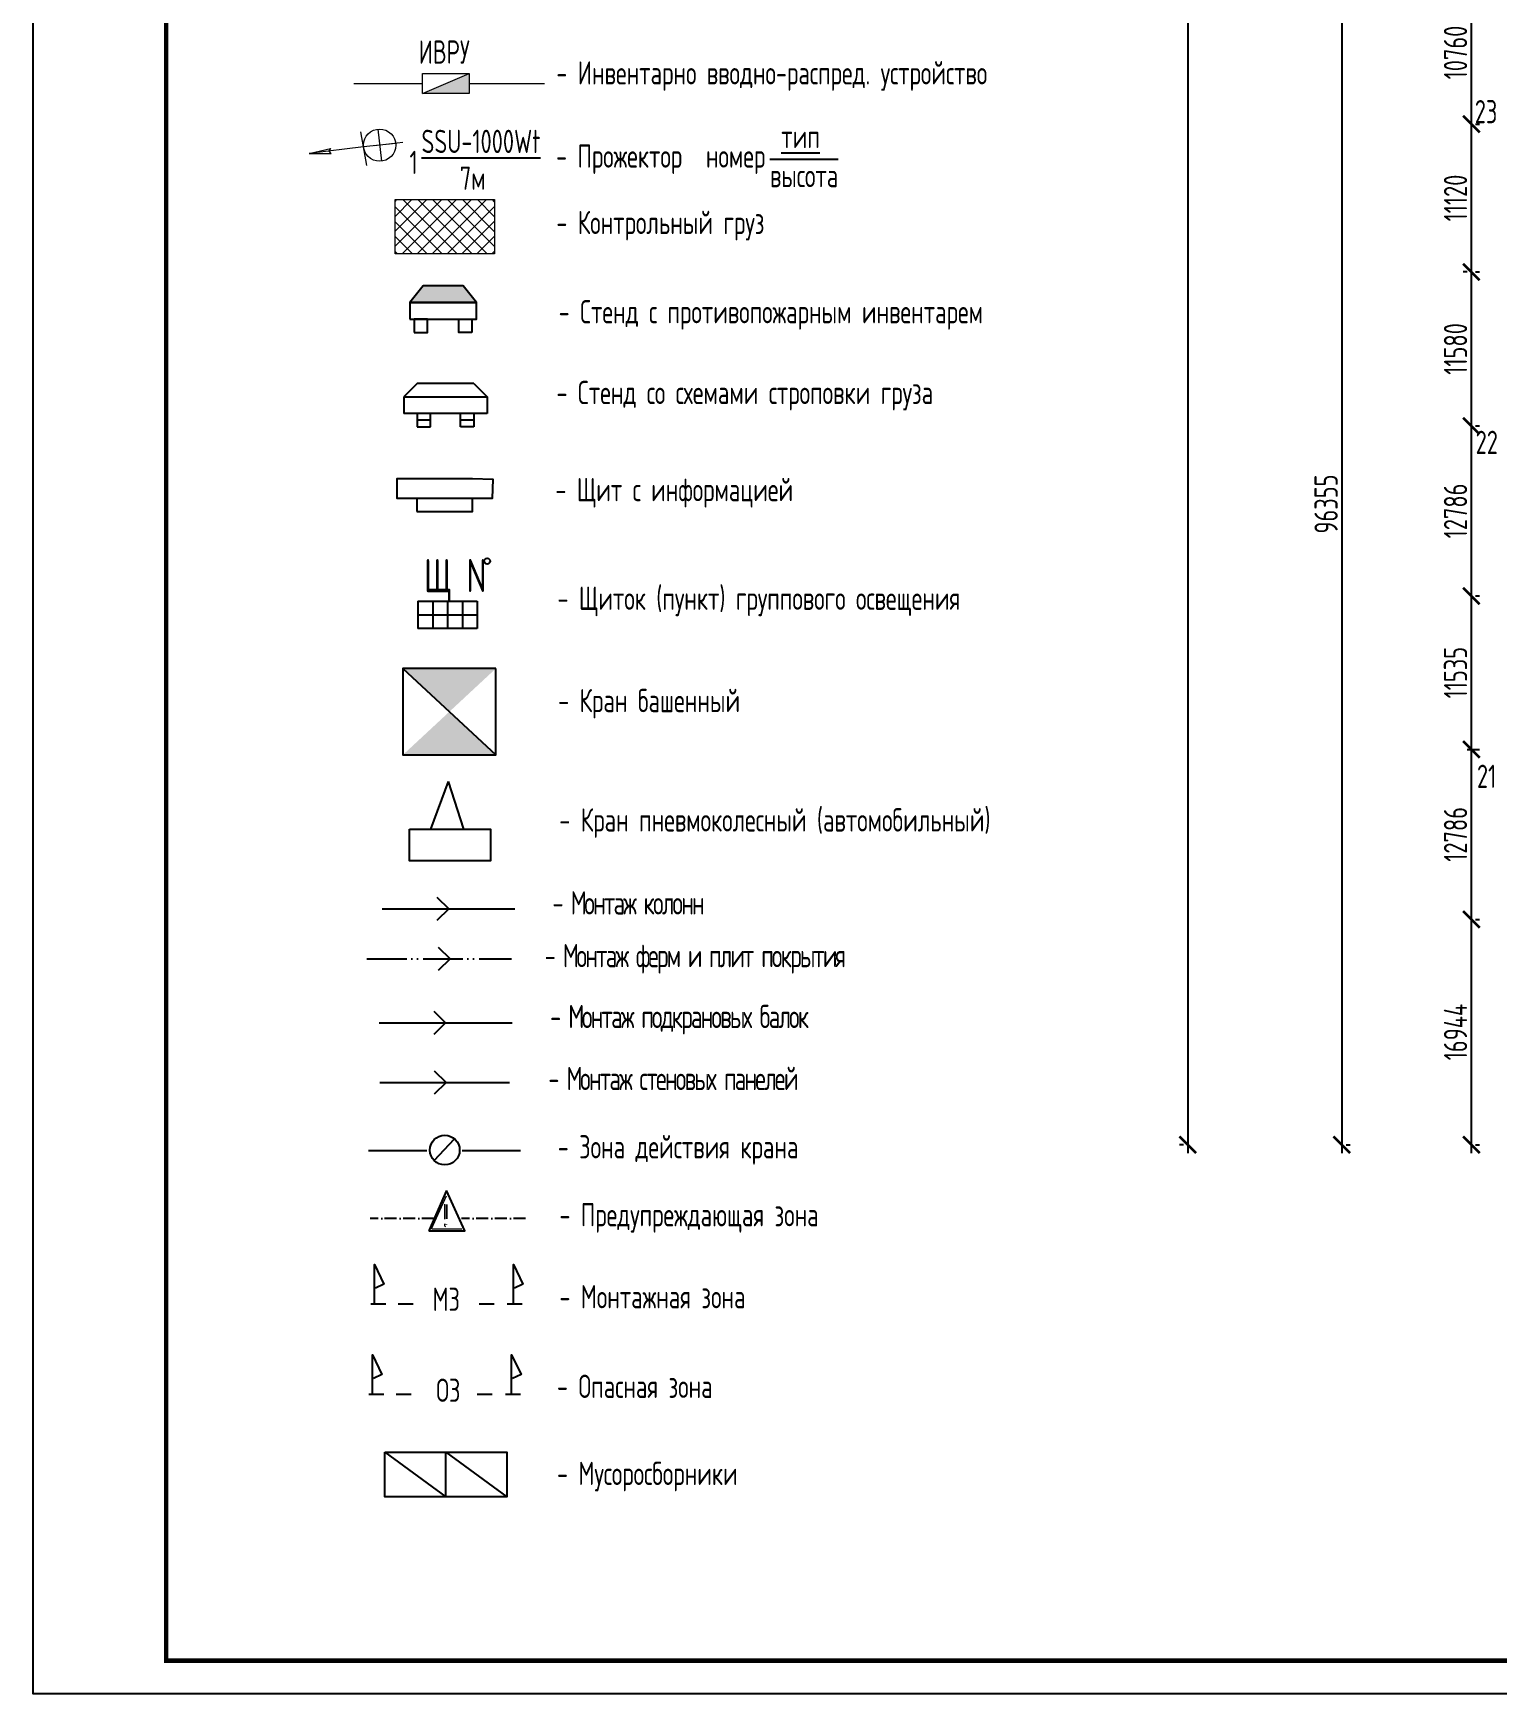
# Paper-space layout 'СГП' of a CAD drawing. Header units: millimetres. Extents: x 1 to 2190, y 0 to 1001.
# Drawn here: x 0.9 to 221.1, y 0.1 to 249.8 of the extents above; entities that cross this region are included whole.
import ezdxf

# ---------------------------------------------------------------- set-up
doc = ezdxf.new("R2010")
doc.units = ezdxf.units.MM
doc.header["$LTSCALE"] = 0.5
doc.linetypes.add('ACAD_ISO05W100', pattern=[33, 24, -3, 0, -3, 0, -3])
doc.linetypes.add('ACAD_ISO10W100', pattern=[18, 12, -3, 0, -3])
for name, color, linetype, lineweight in [('ЛИНИИ_01', 7, 'Continuous', 9), ('ТОЛСТЫЕ', 1, 'Continuous', 50), ('ТОНКИЕе', 7, 'Continuous', 25), ('чертеж', 250, 'Continuous', 5), ('Я Тонкая', 2, 'Continuous', 15)]:
    doc.layers.add(name, color=color, linetype=linetype, lineweight=lineweight)
for name, color, linetype in [('освещение', 42, 'Continuous'), ('размеры', 7, 'Continuous'), ('текст', 7, 'Continuous'), ('тонкие', 7, 'Continuous')]:
    doc.layers.add(name, color=color, linetype=linetype)
doc.styles.add('Наклонный', font='isocpeur.ttf', dxfattribs={"width": 0.7, "height": 3.5})
doc.styles.add('прямой', font='isocpeur.ttf', dxfattribs={"width": 0.7, "height": 3})
doc.linetypes.add('119-1 Кабель высоковольтный подземный', pattern='A,8,-2,[31,Russia-GOST_Topo.shx,S=0.15,R=180,X=0,Y=0],1,[31,Russia-GOST_Topo.shx,S=0.1,R=180,X=0,Y=0],6,[31,Russia-GOST_Topo.shx,S=0.1,R=0,X=0,Y=0],1,[31,Russia-GOST_Topo.shx,S=0.15,R=0,X=0,Y=0],-2', length=20)
doc.dimstyles.new('СТРОИТЕЛЬНЫЙ', dxfattribs={"dimtxt": 3.5, "dimasz": 2.5, "dimexe": 1.25, "dimexo": 0.625, "dimtad": 1, "dimdec": 0, "dimlfac": 500, "dimdsep": 46, "dimtxsty": 'Наклонный', "dimblk1": 'ARCHTICK', "dimblk2": 'ARCHTICK', "dimsah": 1, "dimcen": 0, "dimdle": 1.25, "dimadec": 0, "dimazin": 0, "dimtfac": 0.75, "dimtdec": 0, "dimtmove": 0, "dimatfit": 3, "dimldrblk": 'ARCHTICK', "dimfxl": 1, "dimtolj": 1, "dimtzin": 0, "dimarcsym": 0})

# ---------------------------------------------------------------- blocks, each defined once
blk = doc.blocks.new('_ArchTick')
at = {"color": 0, "linetype": 'ByBlock', "const_width": 0.15}
blk.add_lwpolyline([(-0.5, -0.5), (0.5, 0.5)], dxfattribs=at)
blk = doc.blocks.new('*D870')
at = {"layer": 'Defpoints', "color": 0, "transparency": 16777216}
for p in [(217.24, 116.54), (217.24, 116.54), (217.24, 82.65)]:
    blk.add_point(p, dxfattribs=at)
at = {"layer": 'размеры', "color": 0, "lineweight": -2, "transparency": 16777216}
for p, q in [((217.24, 81.4), (217.24, 117.79)), ((217.86, 116.54), (218.49, 116.54)), ((217.86, 82.65), (218.49, 82.65))]:
    blk.add_line(p, q, dxfattribs=at)
at = {"layer": 'размеры', "color": 0, "lineweight": -2, "transparency": 16777216, "xscale": 2.5, "yscale": 2.5, "zscale": 2.5}
for p, rotation in [((217.24, 116.54), 90), ((217.24, 82.65), 270)]:
    blk.add_blockref('_ArchTick', p, dxfattribs=dict(at, rotation=rotation))
at = {"layer": 'размеры', "color": 0, "transparency": 16777216, "insert": (214.86, 99.6), "char_height": 3.5, "attachment_point": 5, "rotation": 90, "style": 'Наклонный'}
blk.add_mtext('\\A1;16944', dxfattribs=at)
blk = doc.blocks.new('*D871')
at = {"layer": 'Defpoints', "color": 0, "transparency": 16777216}
for p in [(215.99, 142.11), (217.24, 142.11), (217.24, 116.54)]:
    blk.add_point(p, dxfattribs=at)
at = {"layer": 'размеры', "color": 0, "lineweight": -2, "transparency": 16777216}
for p, q in [((217.24, 115.29), (217.24, 143.36)), ((216.61, 142.11), (218.49, 142.11)), ((217.86, 116.54), (218.49, 116.54))]:
    blk.add_line(p, q, dxfattribs=at)
at = {"layer": 'размеры', "color": 0, "lineweight": -2, "transparency": 16777216, "xscale": 2.5, "yscale": 2.5, "zscale": 2.5}
for p, rotation in [((217.24, 142.11), 90), ((217.24, 116.54), 270)]:
    blk.add_blockref('_ArchTick', p, dxfattribs=dict(at, rotation=rotation))
at = {"layer": 'размеры', "color": 0, "transparency": 16777216, "insert": (214.86, 129.33), "char_height": 3.5, "attachment_point": 5, "rotation": 90, "style": 'Наклонный'}
blk.add_mtext('\\A1;12786', dxfattribs=at)
blk = doc.blocks.new('*D872')
at = {"layer": 'Defpoints', "color": 0, "transparency": 16777216}
for p in [(217.24, 165.18), (217.24, 165.18), (215.99, 142.11)]:
    blk.add_point(p, dxfattribs=at)
at = {"layer": 'размеры', "color": 0, "lineweight": -2, "transparency": 16777216}
for p, q in [((217.24, 140.86), (217.24, 166.43)), ((217.86, 165.18), (218.49, 165.18)), ((216.61, 142.11), (218.49, 142.11))]:
    blk.add_line(p, q, dxfattribs=at)
at = {"layer": 'размеры', "color": 0, "lineweight": -2, "transparency": 16777216, "xscale": 2.5, "yscale": 2.5, "zscale": 2.5}
for p, rotation in [((217.24, 165.18), 90), ((217.24, 142.11), 270)]:
    blk.add_blockref('_ArchTick', p, dxfattribs=dict(at, rotation=rotation))
at = {"layer": 'размеры', "color": 0, "transparency": 16777216, "insert": (214.86, 153.65), "char_height": 3.5, "attachment_point": 5, "rotation": 90, "style": 'Наклонный'}
blk.add_mtext('\\A1;11535', dxfattribs=at)
blk = doc.blocks.new('*D873')
at = {"layer": 'Defpoints', "color": 0, "transparency": 16777216}
for p in [(217.24, 190.75), (217.24, 190.75), (217.24, 165.18)]:
    blk.add_point(p, dxfattribs=at)
at = {"layer": 'размеры', "color": 0, "lineweight": -2, "transparency": 16777216}
for p, q in [((217.24, 163.93), (217.24, 192)), ((217.86, 190.75), (218.49, 190.75)), ((217.86, 165.18), (218.49, 165.18))]:
    blk.add_line(p, q, dxfattribs=at)
at = {"layer": 'размеры', "color": 0, "lineweight": -2, "transparency": 16777216, "xscale": 2.5, "yscale": 2.5, "zscale": 2.5}
for p, rotation in [((217.24, 190.75), 90), ((217.24, 165.18), 270)]:
    blk.add_blockref('_ArchTick', p, dxfattribs=dict(at, rotation=rotation))
at = {"layer": 'размеры', "color": 0, "transparency": 16777216, "insert": (214.86, 177.97), "char_height": 3.5, "attachment_point": 5, "rotation": 90, "style": 'Наклонный'}
blk.add_mtext('\\A1;12786', dxfattribs=at)
blk = doc.blocks.new('*D874')
at = {"layer": 'Defpoints', "color": 0, "transparency": 16777216}
for p in [(217.24, 213.91), (217.24, 213.91), (217.24, 190.75)]:
    blk.add_point(p, dxfattribs=at)
at = {"layer": 'размеры', "color": 0, "lineweight": -2, "transparency": 16777216}
for p, q in [((217.24, 189.5), (217.24, 215.16)), ((216.61, 213.91), (215.99, 213.91)), ((217.86, 190.75), (218.49, 190.75))]:
    blk.add_line(p, q, dxfattribs=at)
at = {"layer": 'размеры', "color": 0, "lineweight": -2, "transparency": 16777216, "xscale": 2.5, "yscale": 2.5, "zscale": 2.5}
for p, rotation in [((217.24, 213.91), 90), ((217.24, 190.75), 270)]:
    blk.add_blockref('_ArchTick', p, dxfattribs=dict(at, rotation=rotation))
at = {"layer": 'размеры', "color": 0, "transparency": 16777216, "insert": (214.86, 202.33), "char_height": 3.5, "attachment_point": 5, "rotation": 90, "style": 'Наклонный'}
blk.add_mtext('\\A1;11580', dxfattribs=at)
blk = doc.blocks.new('*D875')
at = {"layer": 'Defpoints', "color": 0, "transparency": 16777216}
for p in [(217.24, 236.15), (217.24, 236.15), (217.24, 213.91)]:
    blk.add_point(p, dxfattribs=at)
at = {"layer": 'размеры', "color": 0, "lineweight": -2, "transparency": 16777216}
for p, q in [((217.24, 212.66), (217.24, 237.4)), ((217.86, 236.15), (218.49, 236.15)), ((217.86, 213.91), (218.49, 213.91))]:
    blk.add_line(p, q, dxfattribs=at)
at = {"layer": 'размеры', "color": 0, "lineweight": -2, "transparency": 16777216, "xscale": 2.5, "yscale": 2.5, "zscale": 2.5}
for p, rotation in [((217.24, 236.15), 90), ((217.24, 213.91), 270)]:
    blk.add_blockref('_ArchTick', p, dxfattribs=dict(at, rotation=rotation))
at = {"layer": 'размеры', "color": 0, "transparency": 16777216, "insert": (214.86, 225.03), "char_height": 3.5, "attachment_point": 5, "rotation": 90, "style": 'Наклонный'}
blk.add_mtext('\\A1;11120', dxfattribs=at)
blk = doc.blocks.new('*D876')
at = {"layer": 'Defpoints', "color": 0, "transparency": 16777216}
for p in [(217.24, 257.67), (217.24, 257.67), (217.24, 236.15)]:
    blk.add_point(p, dxfattribs=at)
at = {"layer": 'размеры', "color": 0, "lineweight": -2, "transparency": 16777216}
for p, q in [((217.24, 234.9), (217.24, 258.92)), ((217.86, 257.67), (218.49, 257.67)), ((217.86, 236.15), (218.49, 236.15))]:
    blk.add_line(p, q, dxfattribs=at)
at = {"layer": 'размеры', "color": 0, "lineweight": -2, "transparency": 16777216, "xscale": 2.5, "yscale": 2.5, "zscale": 2.5}
for p, rotation in [((217.24, 257.67), 90), ((217.24, 236.15), 270)]:
    blk.add_blockref('_ArchTick', p, dxfattribs=dict(at, rotation=rotation))
at = {"layer": 'размеры', "color": 0, "transparency": 16777216, "insert": (214.86, 246.91), "char_height": 3.5, "attachment_point": 5, "rotation": 90, "style": 'Наклонный'}
blk.add_mtext('\\A1;10760', dxfattribs=at)
blk = doc.blocks.new('*D918')
at = {"layer": 'Defpoints', "color": 0, "transparency": 16777216}
for p in [(174.58, 480.69), (174.58, 82.65), (174.58, 82.65)]:
    blk.add_point(p, dxfattribs=at)
at = {"layer": 'размеры', "color": 0, "lineweight": -2, "transparency": 16777216}
for p, q in [((173.96, 480.69), (173.33, 480.69)), ((174.58, 481.94), (174.58, 81.4)), ((173.96, 82.65), (173.33, 82.65))]:
    blk.add_line(p, q, dxfattribs=at)
at = {"layer": 'размеры', "color": 0, "lineweight": -2, "transparency": 16777216, "xscale": 2.5, "yscale": 2.5, "zscale": 2.5}
for p, rotation in [((174.58, 480.69), 90), ((174.58, 82.65), 270)]:
    blk.add_blockref('_ArchTick', p, dxfattribs=dict(at, rotation=rotation))
at = {"layer": 'размеры', "color": 0, "transparency": 16777216, "insert": (172.21, 281.67), "char_height": 3.5, "attachment_point": 5, "rotation": 90, "style": 'Наклонный'}
blk.add_mtext('\\A1;199018', dxfattribs=at)
blk = doc.blocks.new('*D1055')
at = {"layer": 'Defpoints', "color": 0, "transparency": 16777216}
for p in [(197.76, 275.36), (197.76, 82.65), (197.76, 82.65)]:
    blk.add_point(p, dxfattribs=at)
at = {"layer": 'размеры', "color": 0, "lineweight": -2, "transparency": 16777216}
for p, q in [((197.76, 276.61), (197.76, 81.4)), ((198.39, 275.36), (199.01, 275.36)), ((198.39, 82.65), (199.01, 82.65))]:
    blk.add_line(p, q, dxfattribs=at)
at = {"layer": 'размеры', "color": 0, "lineweight": -2, "transparency": 16777216, "xscale": 2.5, "yscale": 2.5, "zscale": 2.5}
for p, rotation in [((197.76, 275.36), 90), ((197.76, 82.65), 270)]:
    blk.add_blockref('_ArchTick', p, dxfattribs=dict(at, rotation=rotation))
at = {"layer": 'размеры', "color": 0, "transparency": 16777216, "insert": (195.39, 179.01), "char_height": 3.5, "attachment_point": 5, "rotation": 90, "style": 'Наклонный'}
blk.add_mtext('\\A1;96355', dxfattribs=at)

psp = doc.layouts.new('СГП')

# ---------------------------------------------------------------- hatches: boundary and pattern name
at = {"layer": 'освещение', "lineweight": 20}
psp.add_hatch(color=0, dxfattribs=at).paths.add_polyline_path([(59.4894, 240.7338), (66.4894, 243.7338), (66.4894, 242.2338), (66.4894, 240.7338)])
at = {"layer": 'тонкие'}
psp.add_hatch(color=256, dxfattribs=at).paths.add_polyline_path([(59.5681, 211.8247), (57.5681, 209.3247), (67.5681, 209.3247), (65.5681, 211.8247)])
at = {"layer": 'тонкие', "transparency": 33554687}
h = psp.add_hatch(color=7, dxfattribs=at)
h.dxf.hatch_style = 1
h.paths.add_polyline_path([(70.5001, 141.2672), (63.5001, 147.7672), (56.5001, 141.2672)])
h.paths.add_polyline_path([(56.5001, 154.2672), (63.5001, 147.7672), (70.5001, 154.2672)])
at = {"layer": 'чертеж', "lineweight": 9, "ltscale": 10}
h = psp.add_hatch(dxfattribs=at)
h.set_pattern_fill('ANSI37', color=0, scale=0.5, style=0)
h.set_pattern_definition([(45, (-1710.8042, 3772.438), (-1.122532, 1.122532), []), (135, (-1710.8042, 3772.438), (-1.122532, -1.122532), [])])
h.paths.add_polyline_path([(55.3404, 224.7963), (70.3104, 224.7963), (70.3104, 216.6162), (55.3404, 216.6162)])

# ---------------------------------------------------------------- linework, layer by layer
at = {"color": 23, "true_color": 0xe48653}
for p, q in [((61.6317, 119.9066), (63.4094, 118.1286)), ((53.4183, 118.1286), (73.3573, 118.1286)), ((63.4094, 118.1286), (61.6317, 116.3926))]:
    psp.add_line(p, q, dxfattribs=at)
at = {"color": 107, "linetype": 'ACAD_ISO05W100', "ltscale": 0.5, "true_color": 0x2e6b4a}
psp.add_line((51.0967, 110.5901), (72.8379, 110.5901), dxfattribs=at)
at = {"color": 107, "true_color": 0x2e6b4a}
for p, q in [((61.8353, 112.3593), (63.6144, 110.6223)), ((63.6144, 110.6223), (61.8353, 108.8453))]:
    psp.add_line(p, q, dxfattribs=at)
at = {"color": 150}
for p, q in [((61.172, 102.7324), (62.949, 100.9974)), ((62.949, 100.9974), (61.172, 99.2194))]:
    psp.add_line(p, q, dxfattribs=at)
at = {"color": 150, "linetype": '119-1 Кабель высоковольтный подземный'}
psp.add_line((52.959, 100.9974), (72.9794, 100.9974), dxfattribs=at)
at = {"color": 201, "true_color": 0xd966ff}
for p, q in [((61.2424, 93.7904), (63.0204, 92.0134)), ((53.0294, 92.0134), (72.5628, 92.0134)), ((60.2264, 92.0134), (62.4704, 92.0134)), ((63.0204, 92.0134), (61.2424, 90.2774)), ((63.5714, 92.0134), (65.8144, 92.0134))]:
    psp.add_line(p, q, dxfattribs=at)
at = {"layer": 'ЛИНИИ_01', "lineweight": 20}
for p, q in [((52.7489, 235.3921), (53.2861, 230.5645)), ((50.6037, 232.7097), (42.4344, 231.7091)), ((42.4344, 231.7091), (45.6306, 232.5017)), ((45.6306, 232.5017), (45.3899, 232.0275)), ((55.4313, 233.2469), (50.6037, 232.7097)), ((56.5285, 233.369), (52.2663, 232.8947)), ((42.4344, 231.7091), (45.7274, 231.7114)), ((45.7274, 231.7114), (45.3794, 232.1134))]:
    psp.add_line(p, q, dxfattribs=at)
psp.add_circle((53.0175, 232.9783), 2.4287, dxfattribs=at)
at = {"layer": 'освещение', "color": 0, "lineweight": 20}
for p, q in [((59.4894, 240.7338), (66.4894, 243.7338)), ((59.4894, 243.7338), (66.4894, 243.7338)), ((59.4894, 242.2338), (59.4894, 243.7338)), ((66.4894, 243.7338), (66.4894, 242.2338)), ((49.1567, 242.2338), (59.4894, 242.2338)), ((59.4894, 240.7338), (59.4894, 242.2338)), ((66.4894, 240.7338), (59.4894, 240.7338)), ((66.4894, 242.2338), (77.8286, 242.2338)), ((66.4894, 242.2338), (66.4894, 240.7338))]:
    psp.add_line(p, q, dxfattribs=at)
at = {"layer": 'размеры', "lineweight": 20}
psp.add_line((50.1625, 235.0044), (51.0325, 229.8981), dxfattribs=at)
at = {"layer": 'ТОЛСТЫЕ', "color": 0, "const_width": 0.7}
psp.add_lwpolyline([(20.9075, 5.0834), (835.9075, 5.0834), (835.9075, 589.0834), (20.9075, 589.0834)], close=True, dxfattribs=at)
at = {"layer": 'тонкие', "color": 0}
for p, q in [((58.679, 197.1375), (56.679, 195.1375)), ((56.679, 195.1375), (69.179, 195.1375)), ((56.679, 195.1375), (56.679, 192.6375)), ((67.179, 197.1375), (58.679, 197.1375)), ((67.179, 197.1375), (69.179, 195.1375)), ((69.179, 195.1375), (69.179, 192.6375)), ((69.179, 192.6375), (56.679, 192.6375)), ((58.679, 192.6375), (58.679, 190.6375)), ((60.679, 190.6375), (60.679, 192.6375)), ((65.179, 190.6375), (65.179, 192.6375)), ((67.179, 192.6375), (67.179, 190.6375)), ((60.679, 191.6375), (58.679, 191.6375)), ((58.679, 190.6375), (60.679, 190.6375)), ((67.179, 191.6375), (65.179, 191.6375)), ((67.179, 190.6375), (65.179, 190.6375)), ((58.7866, 164.4156), (58.7866, 160.2996)), ((58.7866, 164.4156), (67.6951, 164.4156)), ((58.7866, 162.3427), (67.6951, 162.3427)), ((61.0137, 164.4156), (61.0137, 160.2996)), ((63.2409, 164.4156), (63.2409, 160.2996)), ((65.468, 164.4156), (65.468, 160.2996)), ((67.6951, 164.4156), (67.6951, 160.2996)), ((67.6951, 160.2996), (58.7866, 160.2996))]:
    psp.add_line(p, q, dxfattribs=at)
psp.add_lwpolyline([(840.9075, 0.0834), (0.9075, 0.0834), (0.9075, 594.0834), (840.9075, 594.0834)], close=True, dxfattribs=at)
at = {"layer": 'тонкие'}
for points in [[(57.5681, 209.3247), (67.5681, 209.3247), (65.5681, 211.8247), (59.5681, 211.8247)], [(57.5681, 206.8247), (67.5681, 206.8247), (67.5681, 209.3247), (57.5681, 209.3247)], [(58.2236, 204.8247), (60.2236, 204.8247), (60.2236, 206.8247), (58.2236, 206.8247)], [(66.9126, 204.8247), (64.9126, 204.8247), (64.9126, 206.8247), (66.9126, 206.8247)]]:
    psp.add_lwpolyline(points, close=True, dxfattribs=at)
at = {"layer": 'тонкие', "color": 0}
psp.add_circle((69.2007, 170.4176), 0.45, dxfattribs=at)
at = {"layer": 'ТОНКИЕе'}
for points in [[(58.6359, 179.8451), (55.6359, 179.8451), (55.6359, 182.8451), (66.97, 182.8451), (70.0443, 182.7679), (69.97, 179.8451), (66.97, 179.8451)], [(58.6359, 177.8734), (66.97, 177.8734), (66.97, 179.8451), (58.6359, 179.8451), (58.6359, 177.8734)], [(53.7802, 36.4171), (62.9735, 29.688)], [(62.9735, 29.688), (62.9735, 36.4171)], [(62.9735, 36.4171), (72.1668, 29.688)]]:
    psp.add_lwpolyline(points, dxfattribs=at)
at = {"layer": 'ТОНКИЕе', "color": 0}
for points in [[(70.5001, 154.2672), (56.5001, 154.2672), (56.5001, 141.2672), (70.5001, 141.2672), (70.5001, 154.2672)], [(56.5001, 154.2672), (70.5001, 141.2672)]]:
    psp.add_lwpolyline(points, dxfattribs=at)
at = {"layer": 'ТОНКИЕе', "color": 0, "linetype": '119-1 Кабель высоковольтный подземный'}
for points in [[(63.3375, 137.3059), (60.6648, 130.1369)], [(63.3375, 137.3059), (65.6477, 130.1369)]]:
    psp.add_lwpolyline(points, dxfattribs=at)
at = {"layer": 'ТОНКИЕе', "color": 0}
psp.add_lwpolyline([(57.5326, 130.1369), (69.7053, 130.1369), (69.7053, 125.3558), (57.5326, 125.3558)], close=True, dxfattribs=at)
at = {"layer": 'ТОНКИЕе', "color": 30}
for points in [[(61.2362, 80.2707), (64.2943, 83.5312)], [(51.333, 81.7749), (60.1199, 81.7749)], [(65.4425, 81.7749), (74.2294, 81.7749)]]:
    psp.add_lwpolyline(points, dxfattribs=at)
at = {"layer": 'ТОНКИЕе', "color": 52, "true_color": 0xe6dc28}
for points in [[(63.0823, 75.7626), (60.3988, 69.7106)], [(60.3988, 69.7106), (65.8585, 69.7106), (63.0823, 75.7626)], [(63.07, 73.6497), (63.07, 71.5235)], [(63.07, 70.591), (63.07, 70.647)], [(60.3988, 69.7106), (65.8585, 69.7106)]]:
    psp.add_lwpolyline(points, dxfattribs=at)
at = {"layer": 'ТОНКИЕе', "lineweight": 5}
for points in [[(60.8448, 70.0283), (63.091, 74.95)], [(62.8006, 73.7026), (62.7959, 71.4714)], [(60.8637, 70.0095), (65.3938, 70.0075)]]:
    psp.add_lwpolyline(points, dxfattribs=at)
at = {"layer": 'ТОНКИЕе', "color": 52, "linetype": 'ACAD_ISO10W100', "ltscale": 0.3, "true_color": 0xe6dc28}
for points in [[(61.1757, 71.558), (51.575, 71.558)], [(74.9395, 71.558), (65.3388, 71.558)]]:
    psp.add_lwpolyline(points, dxfattribs=at)
at = {"layer": 'ТОНКИЕе', "color": 153}
for points in [[(52.2396, 58.7597), (52.2396, 64.6667), (53.6493, 61.6854), (52.3797, 61.0982)], [(73.1506, 58.7597), (73.1506, 64.6667), (74.5603, 61.6854), (73.2907, 61.0982)], [(51.6799, 58.7347), (53.9408, 58.7347)], [(55.7848, 58.7347), (58.0456, 58.7347)], [(67.9821, 58.7347), (70.243, 58.7347)], [(72.2043, 58.7347), (74.4651, 58.7347)]]:
    psp.add_lwpolyline(points, dxfattribs=at)
at = {"layer": 'ТОНКИЕе', "color": 237, "true_color": 0x8a2466}
for points in [[(51.9648, 45.1535), (51.9648, 51.0606), (53.3746, 48.0792), (52.1049, 47.492)], [(72.8759, 45.1535), (72.8759, 51.0606), (74.2856, 48.0792), (73.016, 47.492)], [(51.4052, 45.1286), (53.666, 45.1286)], [(55.5101, 45.1286), (57.7709, 45.1286)], [(67.7074, 45.1286), (69.9682, 45.1286)], [(71.9296, 45.1286), (74.1904, 45.1286)]]:
    psp.add_lwpolyline(points, dxfattribs=at)
at = {"layer": 'ТОНКИЕе'}
psp.add_lwpolyline([(53.7802, 36.4171), (72.1668, 36.4171), (72.1668, 29.688), (53.7802, 29.688)], close=True, dxfattribs=at)
at = {"layer": 'ТОНКИЕе', "color": 30}
psp.add_circle((62.8181, 81.8514), 2.2363, dxfattribs=at)
at = {"layer": 'ТОНКИЕе', "lineweight": 5}
psp.add_arc((63.0565, 70.5992), 0.2928, 141.95244, 244.832495, dxfattribs=at)
at = {"layer": 'чертеж', "color": 0, "lineweight": 20, "ltscale": 10}
psp.add_lwpolyline([(55.3404, 224.7963), (70.3104, 224.7963), (70.3104, 216.6162), (55.3404, 216.6162)], close=True, dxfattribs=at)

# ---------------------------------------------------------------- texts
at = {"layer": 'текст', "color": 0, "lineweight": 20, "style": 'Наклонный', "width": 0.7}
psp.add_text('ИВРУ', height=3.5, dxfattribs=at).set_placement((58.8894, 245.2338))
at = {"layer": 'текст', "style": 'Наклонный', "width": 0.7}
psp.add_text('- Стенд с противопожарным инвентарем', height=3.5, dxfattribs=at).set_placement((79.9445, 206.1823))
at = {"layer": 'тонкие', "color": 0, "attachment_point": 1}
for s, insert, char_height, width, style in [('- Стенд со схемами строповки груза', (79.6172, 197.5325), 3.5, 134.900784, 'Наклонный'), ('Щ N', (59.6773, 170.7465), 5, 14.75, 'прямой'), ('- Щиток (пункт) группового освещения', (79.7571, 166.5933), 3.5, 86.501838, 'Наклонный'), ('- Кран башенный', (79.8595, 151.2056), 3.5, 134.900784, 'Наклонный'), ('- Кран пневмоколесный (автомобильный)', (80.0414, 133.2557), 3.5, 97.051838, 'Наклонный')]:
    psp.add_mtext(s, dxfattribs=dict(at, insert=insert, char_height=char_height, width=width, style=style))
at = {"layer": 'ТОНКИЕе', "char_height": 3.5, "attachment_point": 1, "style": 'Наклонный'}
for s, width, gutter_width, insert in [('23', 14.451196, 17.5, (217.7565, 239.7681)), ('{\\LSSU-1000Wt}', 5.983696, 17.5, (59.3197, 235.2961)), ('{\\Lтип  }', 9.383137, 17.5, (113.4293, 236.042)), ('1', 14.451196, 17.5, (57.5133, 232.138)), ('7м', 5.983696, 17.5, (65.0776, 229.7694)), ('номер', 14.451196, 17.5, (102.0979, 233.0987)), ('{\\Oвысота}', 5.983696, 17.5, (111.7296, 230.1554)), ('22', 14.451196, 17.5, (217.8852, 190.036)), ('21', 14.451196, 17.5, (218.0849, 139.8104)), ('- Зона действия крана', 44.821219, 35, (79.8083, 84.0973)), ('- Предупреждающая зона', 44.821219, 35, (80.051, 73.8822)), ('- Монтажная зона', 44.821219, 35, (80.051, 61.5505)), ('- Опасная зона', 44.821219, 35, (79.6897, 48.0714)), ('- Мусоросборники', 44.821219, 35, (79.6897, 34.9737))]:
    psp.add_mtext_dynamic_manual_height_columns(s, width=width, gutter_width=gutter_width, heights=[0], dxfattribs=dict(at, insert=insert))
at = {"layer": 'ТОНКИЕе', "color": 153, "insert": (60.9745, 61.1657), "char_height": 3.5, "attachment_point": 1, "style": 'Наклонный'}
psp.add_mtext_dynamic_manual_height_columns('МЗ', width=5.121647, gutter_width=78.2694, heights=[0], dxfattribs=at)
at = {"layer": 'ТОНКИЕе', "color": 237, "true_color": 0x8a2466, "insert": (61.535, 47.4833), "char_height": 3.5, "attachment_point": 1, "style": 'Наклонный'}
psp.add_mtext_dynamic_manual_height_columns('ОЗ', width=5.121647, gutter_width=78.2694, heights=[0], dxfattribs=at)
at = {"layer": 'чертеж', "lineweight": 5, "style": 'Наклонный', "width": 0.7}
for s, p in [('- Инвентарно вводно-распред. устройство', (79.5901, 242.1041)), ('- Прожектор', (79.5482, 229.5894)), ('- Контрольный груз', (79.5912, 219.6027)), ('- Щит с информацией', (79.4471, 179.425))]:
    psp.add_text(s, height=3.5, dxfattribs=at).set_placement(p)
at = {"layer": 'Я Тонкая', "color": 0, "char_height": 3.5, "attachment_point": 1, "style": 'Наклонный'}
for s, insert in [('\\pxi1,qc;{\\T0.8;- Монтаж колонн}', (35.8636, 120.7765)), ('\\pxqc;{\\T0.8;- Монтаж ферм и плит покрытия}', (47.6823, 112.8452)), ('\\pxqc;{\\T0.8;- Монтаж подкрановых балок}', (45.3102, 103.6918)), ('\\pxqc;{\\T0.8;- Монтаж стеновых панелей}', (44.3413, 94.3648))]:
    psp.add_mtext_dynamic_manual_height_columns(s, width=105.406232, gutter_width=17.5, heights=[0], dxfattribs=dict(at, insert=insert))

# ---------------------------------------------------------------- dimensions: what is measured, and where the dimension line sits
at = {"layer": 'размеры'}
dim = psp.add_linear_dim(base=(174.5832, 82.6529), p1=(174.5832, 480.689), p2=(174.5832, 82.6529), angle=90, dimstyle='СТРОИТЕЛЬНЫЙ', dxfattribs=at)
dim.commit()
dim.dimension.update_dxf_attribs({"geometry": '*D918', "text_midpoint": (174.5832, 281.6709), "dimtype": 160})
for base, p1, p2, picture, middle in [((197.7605, 82.6529), (197.7605, 275.3631), (197.7605, 82.6529), '*D1055', (195.3855, 179.008)), ((217.24, 116.54), (217.24, 82.6529), (217.24, 116.54), '*D870', (214.865, 99.5964))]:
    dim = psp.add_linear_dim(base=base, p1=p1, p2=p2, angle=90, dimstyle='СТРОИТЕЛЬНЫЙ', dxfattribs=at)
    dim.commit()
    dim.dimension.update_dxf_attribs({"geometry": picture, "text_midpoint": middle})
for base, p1, p2, picture, middle in [((217.24, 257.673), (217.24, 236.1531), (217.24, 257.673), '*D876', (214.865, 246.9131)), ((217.24, 236.1531), (217.24, 213.914), (217.24, 236.1531), '*D875', (214.865, 225.0336)), ((217.24, 213.914), (217.24, 190.7533), (217.24, 213.914), '*D874', (214.865, 202.3337)), ((217.24, 190.7533), (217.24, 165.1817), (217.24, 190.7533), '*D873', (214.865, 177.9675)), ((217.24, 165.1817), (215.99, 142.1115), (217.24, 165.1817), '*D872', (214.865, 153.6466)), ((217.24, 142.1115), (217.24, 116.54), (215.99, 142.1115), '*D871', (214.865, 129.3257))]:
    dim = psp.add_linear_dim(base=base, p1=p1, p2=p2, angle=90, dimstyle='СТРОИТЕЛЬНЫЙ', override={"dimtmove": 1}, dxfattribs=at)
    dim.commit()
    dim.dimension.update_dxf_attribs({"geometry": picture, "text_midpoint": middle})

doc.saveas('drawing.dxf')
